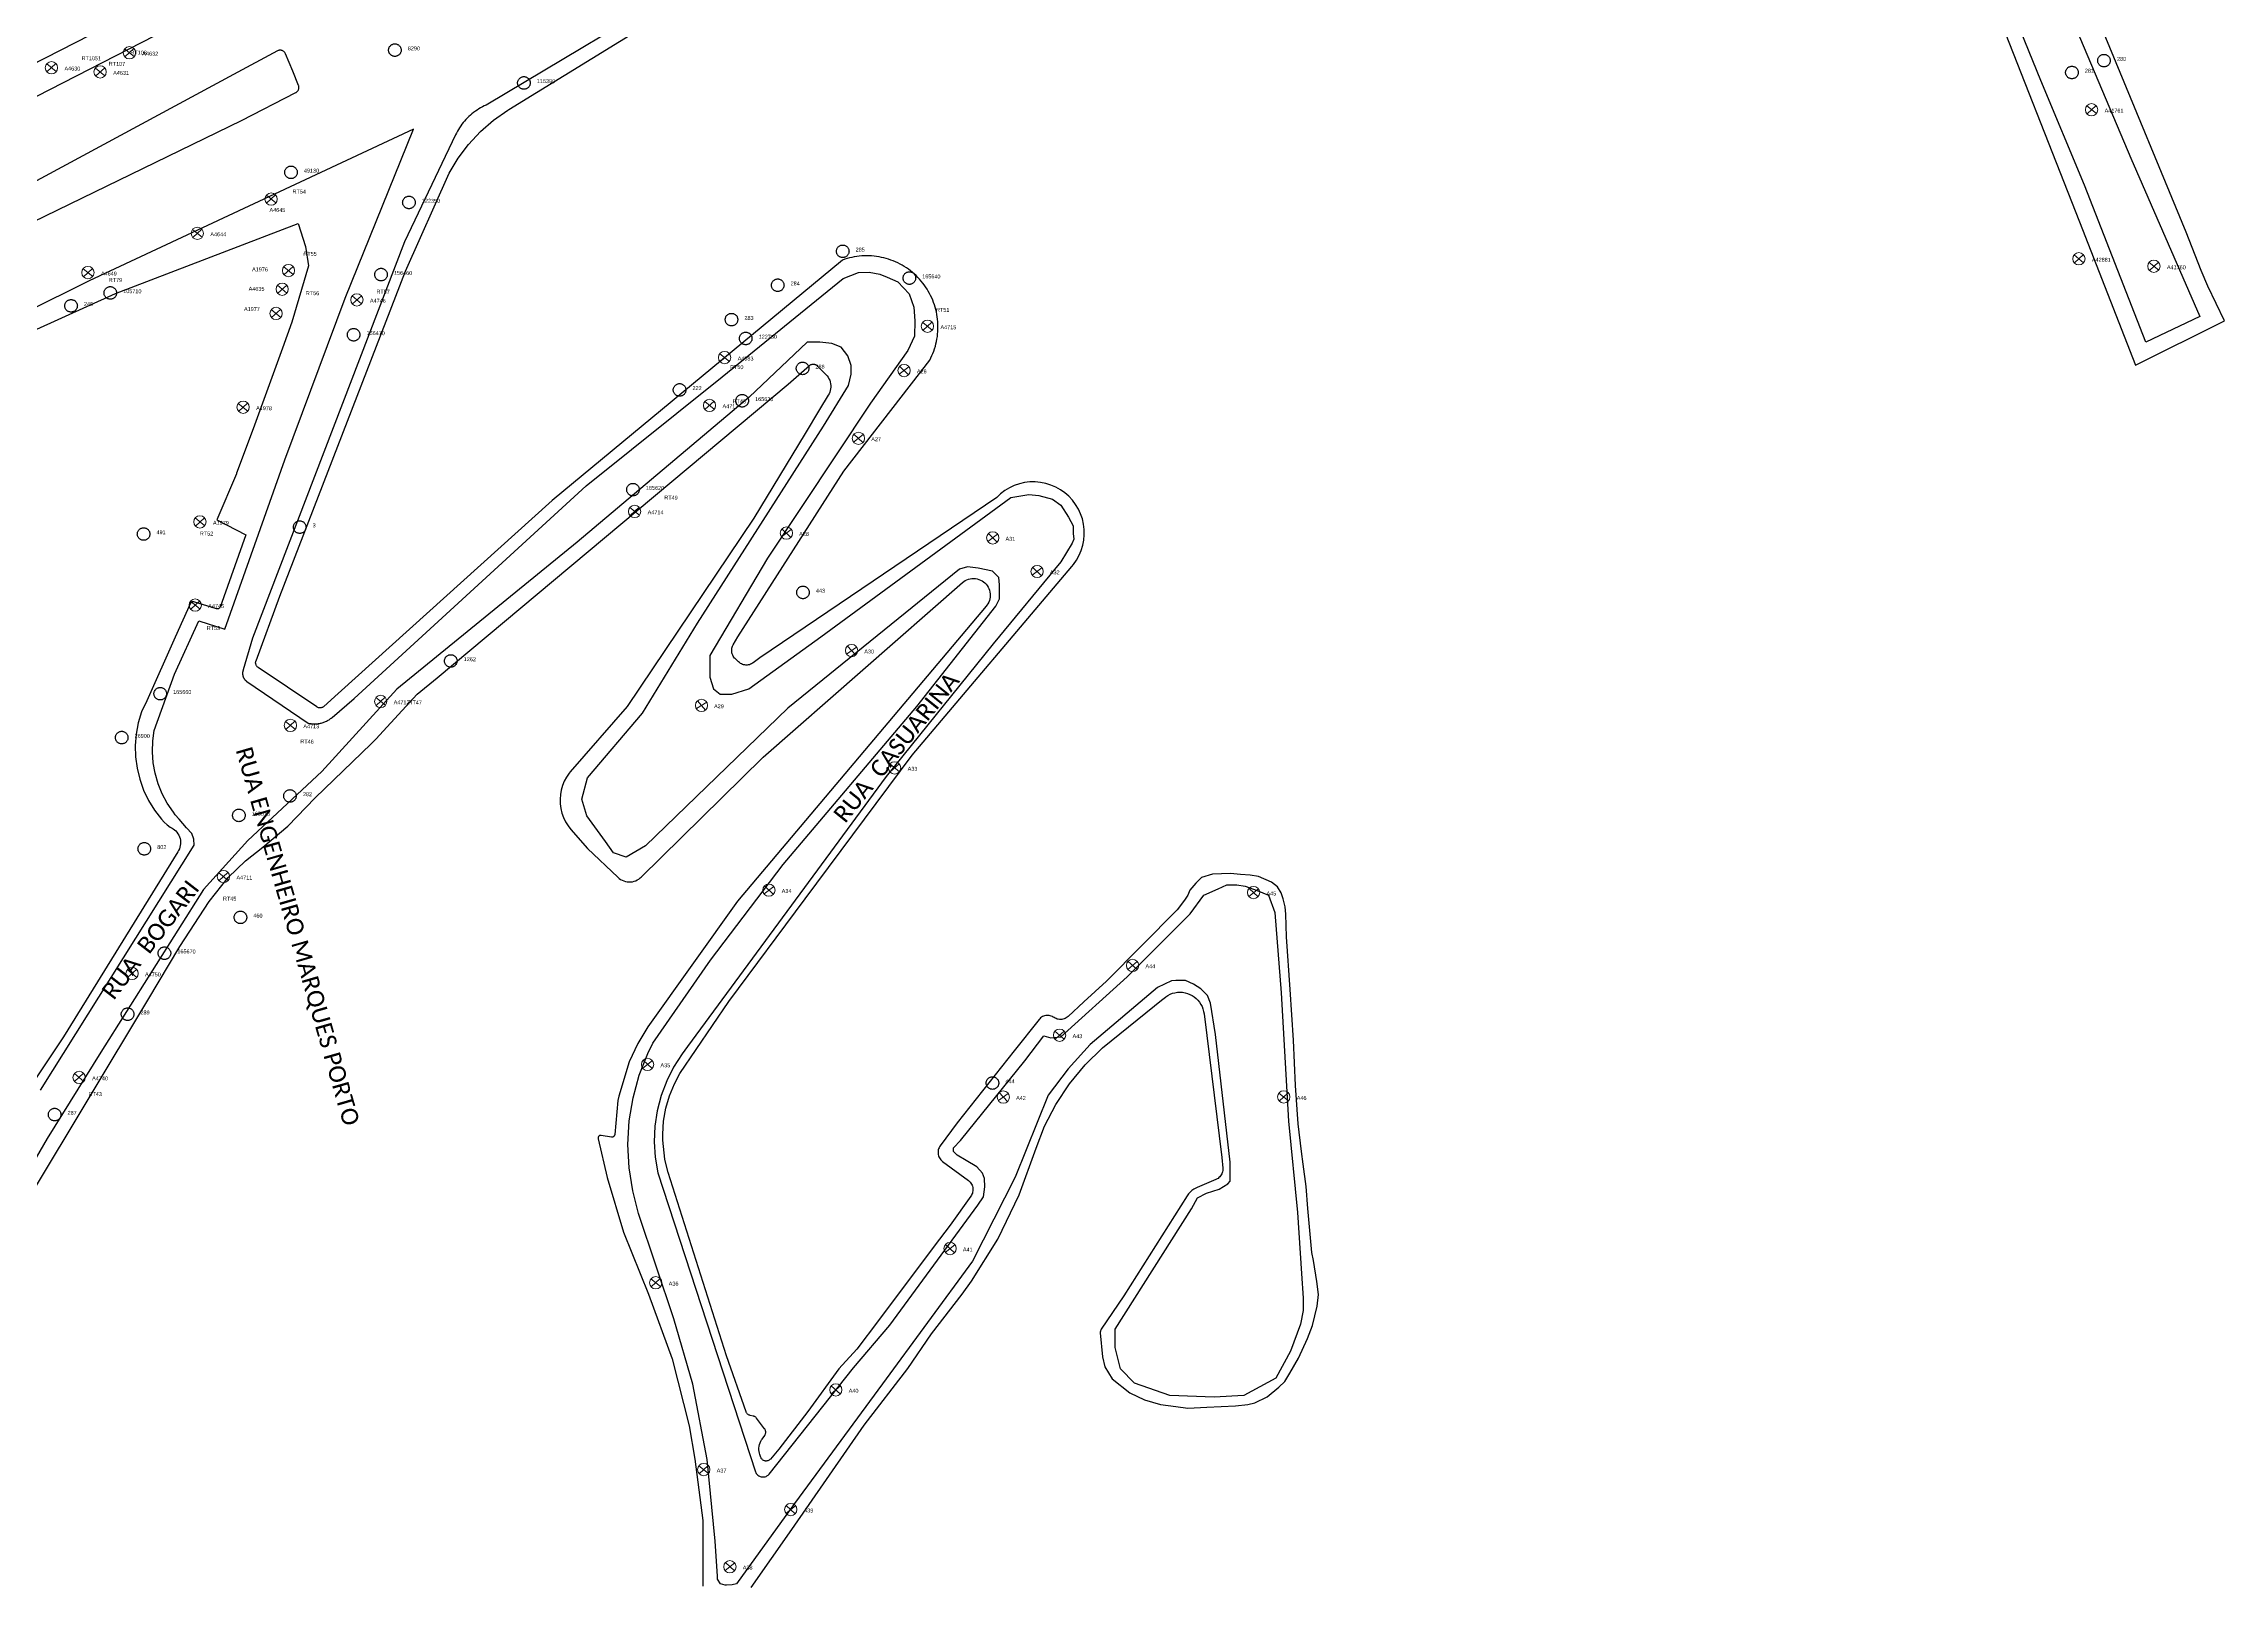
# Model space of a CAD drawing. Header units: millimetres. Extents: x 676447 to 689606, y 7455628 to 7463967.
# Drawn here: x 684409.2 to 684799.4, y 7459610.4 to 7459886.2 of the extents above; entities that cross this region are included whole.
import ezdxf

# ---------------------------------------------------------------- set-up
doc = ezdxf.new("R2010")
doc.units = ezdxf.units.MM
doc.header["$LTSCALE"] = 0.1
doc.header["$MEASUREMENT"] = 0
doc.linetypes.add('PHANTOM2', pattern=[1.25, 0.625, -0.125, 0.125, -0.125, 0.125, -0.125])
doc.layers.add('10.4-Postes', color=1, linetype='Continuous', lineweight=0)
for name, color, linetype in [('Caixas Subterrâneas', 5, 'Continuous'), ('LEGENDAS_INFRAESTRUTURAS', 7, 'Continuous'), ('MUB_MEIOFIO', 7, 'Continuous'), ('MUB_QUADRAS', 7, 'Continuous'), ('MUB_SEGMENTO', 7, 'Continuous'), ('NOS_DE_INFRAESTRUTURA', 7, 'Continuous')]:
    doc.layers.add(name, color=color, linetype=linetype)
doc.styles.add('Legend', font='calibri.ttf')
doc.styles.get("Standard").update_dxf_attribs({"font": 'arial.ttf'})

# ---------------------------------------------------------------- blocks, each defined once
blk = doc.blocks.new('PTPT')
at = {"layer": '10.4-Postes', "color": 1, "linetype": 'PHANTOM2'}
for points in [[(-0.0000079, 0.0000104), (0.0000075, -0.000002)], [(0.000007, 0.0000109), (-0.0000074, -0.0000025)]]:
    blk.add_lwpolyline(points, dxfattribs=at)
at = {"layer": '10.4-Postes', "color": 1}
blk.add_circle((-0.0000002, 0.0000042), 0.00000987, dxfattribs=at)
blk = doc.blocks.new('MHMZ')
at = {"linetype": 'PHANTOM2'}
blk.add_circle((0, 0), 0.0000101, dxfattribs=at)

msp = doc.modelspace()

# ---------------------------------------------------------------- linework, layer by layer
at = {"layer": 'MUB_MEIOFIO', "color": 253, "linetype": 'Continuous'}
for points in [[(684770.32, 7459894.83), (684782.66, 7459865.72), (684795, 7459837.42), (684785.3, 7459832.83), (684774.32, 7459860.87), (684766.53, 7459879.58), (684757.94, 7459900.79)], [(684526.39, 7459897.89), (684488.39, 7459875.21), (684488.05, 7459875.06), (684487.72, 7459874.89), (684487.39, 7459874.71), (684487.07, 7459874.52), (684486.75, 7459874.32), (684486.45, 7459874.11), (684486.15, 7459873.89), (684485.85, 7459873.66), (684485.57, 7459873.42), (684485.29, 7459873.17), (684485.03, 7459872.91), (684484.77, 7459872.64), (684484.52, 7459872.36), (684484.28, 7459872.07), (684484.05, 7459871.78), (684483.84, 7459871.47), (684483.63, 7459871.16), (684483.43, 7459870.85), (684483.25, 7459870.52), (684483.07, 7459870.2), (684482.91, 7459869.86), (684473.76, 7459850.76), (684446.6, 7459779.84), (684444.93, 7459774.16), (684444.91, 7459774.1), (684444.89, 7459774.04), (684444.87, 7459773.99), (684444.86, 7459773.93), (684444.85, 7459773.87), (684444.83, 7459773.81), (684444.82, 7459773.76), (684444.82, 7459773.7), (684444.81, 7459773.64), (684444.81, 7459773.58), (684444.81, 7459773.52), (684444.81, 7459773.46), (684444.81, 7459773.4), (684444.82, 7459773.34), (684444.83, 7459773.28), (684444.83, 7459773.22), (684444.85, 7459773.17), (684444.86, 7459773.11), (684444.87, 7459773.05), (684444.89, 7459772.99), (684444.91, 7459772.94), (684444.93, 7459772.88), (684444.96, 7459772.83), (684444.98, 7459772.77), (684445.01, 7459772.72), (684445.04, 7459772.67), (684445.07, 7459772.62), (684445.1, 7459772.57), (684445.13, 7459772.52), (684445.17, 7459772.47), (684445.21, 7459772.43), (684445.24, 7459772.38), (684445.29, 7459772.34), (684445.33, 7459772.3), (684445.37, 7459772.26), (684445.42, 7459772.22), (684445.46, 7459772.18), (684445.51, 7459772.14), (684445.56, 7459772.11), (684456.55, 7459764.65), (684456.71, 7459764.61), (684456.88, 7459764.58), (684457.04, 7459764.56), (684457.21, 7459764.54), (684457.38, 7459764.52), (684457.55, 7459764.51), (684457.72, 7459764.51), (684457.88, 7459764.52), (684458.05, 7459764.53), (684458.22, 7459764.54), (684458.39, 7459764.57), (684458.55, 7459764.59), (684458.72, 7459764.63), (684458.88, 7459764.67), (684459.04, 7459764.71), (684459.2, 7459764.76), (684459.36, 7459764.82), (684459.52, 7459764.88), (684459.67, 7459764.95), (684459.83, 7459765.02), (684459.98, 7459765.1), (684460.12, 7459765.18), (684460.27, 7459765.27), (684460.41, 7459765.36), (684460.54, 7459765.46), (684460.68, 7459765.56), (684460.81, 7459765.67), (684464.77, 7459769.05), (684506.26, 7459807.08), (684530.61, 7459826.62), (684552.25, 7459844.18), (684555.02, 7459845.25), (684556.91, 7459845.34), (684558.79, 7459844.97), (684560.11, 7459844.4), (684562.06, 7459843.61), (684564.06, 7459841.42), (684564.92, 7459839.04), (684565.1, 7459836.59), (684565.01, 7459833.86), (684563.81, 7459831.32), (684557.13, 7459821.89), (684538.7, 7459794.15), (684528.39, 7459776.74), (684528.39, 7459772.88), (684529.03, 7459770.76), (684530.23, 7459769.84), (684530.5, 7459769.84), (684532.34, 7459769.84), (684535.38, 7459770.76), (684548.29, 7459780.08), (684582.27, 7459805.01), (684585.5, 7459805.57), (684587.25, 7459805.38), (684589.73, 7459804.74), (684591.21, 7459803.64), (684592.59, 7459801.52), (684593.42, 7459799.96), (684593.42, 7459798.58), (684593.51, 7459797.56), (684593.23, 7459796.83), (684591.21, 7459793.51), (684579.12, 7459778.85), (684559.95, 7459755.13), (684524.42, 7459706.78), (684523.43, 7459705.49), (684521.93, 7459703.13), (684520.69, 7459700.64), (684519.71, 7459698.03), (684519, 7459695.32), (684518.59, 7459692.57), (684518.46, 7459689.78), (684518.63, 7459686.99), (684519.09, 7459684.24), (684536.56, 7459630.72), (684536.62, 7459630.58), (684536.7, 7459630.45), (684536.8, 7459630.33), (684536.9, 7459630.22), (684537.02, 7459630.12), (684537.14, 7459630.03), (684537.27, 7459629.95), (684537.42, 7459629.89), (684537.56, 7459629.85), (684537.71, 7459629.82), (684537.86, 7459629.81), (684538.02, 7459629.81), (684538.17, 7459629.83), (684538.32, 7459629.86), (684538.46, 7459629.91), (684538.6, 7459629.98), (684538.73, 7459630.06), (684538.85, 7459630.15), (684538.97, 7459630.25), (684539, 7459630.29), (684554.13, 7459649.33), (684560.6, 7459656.97), (684576.33, 7459678.41), (684577.38, 7459679.93), (684577.59, 7459681.71), (684577.53, 7459683.18), (684577.17, 7459684.17), (684576.17, 7459685.27), (684574.28, 7459686.42), (684572.66, 7459687.37), (684571.98, 7459688.05), (684571.98, 7459688.68), (684573.24, 7459690), (684584.73, 7459704.27), (684588.14, 7459708.72), (684589.39, 7459708.35), (684591.18, 7459708.51), (684603.08, 7459719.26), (684614.34, 7459730.57), (684616.81, 7459733.87), (684619.32, 7459735.02), (684620.9, 7459735.75), (684622.68, 7459735.75), (684624.19, 7459735.49), (684626.34, 7459734.71), (684628.33, 7459733.87), (684629.49, 7459730.78), (684630.64, 7459716.4), (684631.95, 7459693.44), (684633.52, 7459677.14), (684634.26, 7459666.22), (684634.57, 7459661.82), (684634.57, 7459659.57), (684634.1, 7459657.16), (684632.27, 7459652.3), (684629.65, 7459647.48), (684623.92, 7459644.39), (684618.63, 7459644.07), (684610.72, 7459644.39), (684604.38, 7459646.59), (684601.86, 7459649.15), (684600.92, 7459652.97), (684600.92, 7459656.22), (684614.6, 7459677.77), (684615.65, 7459679.76), (684617.27, 7459680.6), (684619.53, 7459681.28), (684621.05, 7459682.23), (684621.51, 7459682.7), (684621.51, 7459686.09), (684618.89, 7459708.93), (684618, 7459714.59), (684617.43, 7459715.95), (684616.22, 7459717.15), (684614.91, 7459717.94), (684613.5, 7459718.62), (684612.55, 7459718.62), (684611.77, 7459718.62), (684610.98, 7459718.57), (684608.47, 7459717.36), (684596.46, 7459707.18), (684592.53, 7459702.79), (684588.92, 7459698.12), (684583.04, 7459683.44), (684575.38, 7459668.38), (684559.28, 7459646.46), (684543.55, 7459625.07), (684533.18, 7459610.72), (684532.39, 7459610.51), (684531.39, 7459610.46), (684531.13, 7459610.46), (684530.34, 7459610.72), (684529.77, 7459611.51), (684529.77, 7459612.08), (684529.37, 7459618.33), (684527.93, 7459632.93), (684525.38, 7459646.41), (684521.95, 7459658.08), (684515.67, 7459676.92), (684514.6, 7459680.97), (684513.96, 7459685.12), (684513.76, 7459689.3), (684514, 7459693.49), (684514.67, 7459697.63), (684515.77, 7459701.67), (684517.29, 7459705.58), (684518.18, 7459707.42), (684528.53, 7459722.23), (684541.53, 7459739.36), (684565.41, 7459767.62), (684579.55, 7459785.57), (684580.22, 7459786.91), (684580.22, 7459789.38), (684580.11, 7459790.72), (684578.98, 7459791.84), (684576.41, 7459792.4), (684574.5, 7459792.62), (684573.05, 7459792.17), (684542.34, 7459767.32), (684516.91, 7459742.69), (684513.43, 7459740.67), (684511.19, 7459741.46), (684509.74, 7459743.47), (684506.37, 7459748.06), (684505.48, 7459751.08), (684506.49, 7459754.89), (684516.35, 7459766.42), (684526.21, 7459782.55), (684548.74, 7459817.75), (684553.24, 7459825.07), (684553.68, 7459827.08), (684553.68, 7459828.65), (684553.12, 7459830.33), (684551.89, 7459831.9), (684550.21, 7459832.57), (684548.08, 7459832.79), (684545.84, 7459832.79), (684535.42, 7459822.94), (684504.69, 7459797.05), (684472.38, 7459770.7), (684459.01, 7459756), (684445.77, 7459743.65), (684437.82, 7459734.92), (684419.42, 7459705.77), (684409.87, 7459690.37), (684405.28, 7459682.42)], [(684429.12, 7459887.59), (684372.77, 7459858.74)], [(684330.4, 7459816.96), (684444.63, 7459872.45), (684454.35, 7459877.47), (684454.37, 7459877.48), (684454.46, 7459877.53), (684454.54, 7459877.6), (684454.62, 7459877.67), (684454.69, 7459877.75), (684454.75, 7459877.83), (684454.8, 7459877.93), (684454.84, 7459878.02), (684454.87, 7459878.12), (684454.89, 7459878.23), (684454.9, 7459878.33), (684454.89, 7459878.43), (684454.88, 7459878.54), (684454.85, 7459878.64), (684454.82, 7459878.74), (684453.78, 7459881.26), (684452.48, 7459884.4), (684452.44, 7459884.5), (684452.38, 7459884.59), (684452.32, 7459884.67), (684452.25, 7459884.75), (684452.17, 7459884.82), (684452.08, 7459884.87), (684451.99, 7459884.92), (684451.9, 7459884.97), (684451.79, 7459885), (684451.69, 7459885.01), (684451.59, 7459885.02), (684451.48, 7459885.02), (684451.38, 7459885.01), (684451.28, 7459884.98), (684451.18, 7459884.95), (684451.08, 7459884.9), (684443.21, 7459880.66), (684395.97, 7459855.25)], [(684408.66, 7459699.02), (684436.17, 7459742.85), (684436.1, 7459743.89), (684435.74, 7459744.92), (684434.78, 7459745.92), (684433.45, 7459747.45), (684432.72, 7459748.27), (684432.43, 7459748.7), (684431.34, 7459750.31), (684430.42, 7459752.02), (684429.69, 7459753.81), (684429.15, 7459755.68), (684428.81, 7459757.58), (684428.67, 7459759.52), (684428.73, 7459761.46), (684428.98, 7459763.32), (684432.65, 7459773.4), (684437.01, 7459782.96), (684441.65, 7459781.45), (684452.35, 7459811.77), (684463.16, 7459840.67), (684475.36, 7459870.9), (684417.38, 7459843.79), (684382.88, 7459826.65)]]:
    msp.add_lwpolyline(points, dxfattribs=at)
at = {"layer": 'MUB_MEIOFIO', "linetype": 'Continuous'}
for points in [[(684770.32, 7459894.83), (684782.66, 7459865.72), (684795, 7459837.42), (684785.3, 7459832.83), (684774.32, 7459860.87), (684766.53, 7459879.58), (684757.94, 7459900.79)], [(684526.39, 7459897.89), (684488.39, 7459875.21), (684488.05, 7459875.06), (684487.72, 7459874.89), (684487.39, 7459874.71), (684487.07, 7459874.52), (684486.75, 7459874.32), (684486.45, 7459874.11), (684486.15, 7459873.89), (684485.85, 7459873.66), (684485.57, 7459873.42), (684485.29, 7459873.17), (684485.03, 7459872.91), (684484.77, 7459872.64), (684484.52, 7459872.36), (684484.28, 7459872.07), (684484.05, 7459871.78), (684483.84, 7459871.47), (684483.63, 7459871.16), (684483.43, 7459870.85), (684483.25, 7459870.52), (684483.07, 7459870.2), (684482.91, 7459869.86), (684473.76, 7459850.76), (684446.6, 7459779.84), (684444.93, 7459774.16), (684444.91, 7459774.1), (684444.89, 7459774.04), (684444.87, 7459773.99), (684444.86, 7459773.93), (684444.85, 7459773.87), (684444.83, 7459773.81), (684444.82, 7459773.76), (684444.82, 7459773.7), (684444.81, 7459773.64), (684444.81, 7459773.58), (684444.81, 7459773.52), (684444.81, 7459773.46), (684444.81, 7459773.4), (684444.82, 7459773.34), (684444.83, 7459773.28), (684444.83, 7459773.22), (684444.85, 7459773.17), (684444.86, 7459773.11), (684444.87, 7459773.05), (684444.89, 7459772.99), (684444.91, 7459772.94), (684444.93, 7459772.88), (684444.96, 7459772.83), (684444.98, 7459772.77), (684445.01, 7459772.72), (684445.04, 7459772.67), (684445.07, 7459772.62), (684445.1, 7459772.57), (684445.13, 7459772.52), (684445.17, 7459772.47), (684445.21, 7459772.43), (684445.24, 7459772.38), (684445.29, 7459772.34), (684445.33, 7459772.3), (684445.37, 7459772.26), (684445.42, 7459772.22), (684445.46, 7459772.18), (684445.51, 7459772.14), (684445.56, 7459772.11), (684456.55, 7459764.65), (684456.71, 7459764.61), (684456.88, 7459764.58), (684457.04, 7459764.56), (684457.21, 7459764.54), (684457.38, 7459764.52), (684457.55, 7459764.51), (684457.72, 7459764.51), (684457.88, 7459764.52), (684458.05, 7459764.53), (684458.22, 7459764.54), (684458.39, 7459764.57), (684458.55, 7459764.59), (684458.72, 7459764.63), (684458.88, 7459764.67), (684459.04, 7459764.71), (684459.2, 7459764.76), (684459.36, 7459764.82), (684459.52, 7459764.88), (684459.67, 7459764.95), (684459.83, 7459765.02), (684459.98, 7459765.1), (684460.12, 7459765.18), (684460.27, 7459765.27), (684460.41, 7459765.36), (684460.54, 7459765.46), (684460.68, 7459765.56), (684460.81, 7459765.67), (684464.77, 7459769.05), (684506.26, 7459807.08), (684530.61, 7459826.62), (684552.25, 7459844.18), (684555.02, 7459845.25), (684556.91, 7459845.34), (684558.79, 7459844.97), (684560.11, 7459844.4), (684562.06, 7459843.61), (684564.06, 7459841.42), (684564.92, 7459839.04), (684565.1, 7459836.59), (684565.01, 7459833.86), (684563.81, 7459831.32), (684557.13, 7459821.89), (684538.7, 7459794.15), (684528.39, 7459776.74), (684528.39, 7459772.88), (684529.03, 7459770.76), (684530.23, 7459769.84), (684530.5, 7459769.84), (684532.34, 7459769.84), (684535.38, 7459770.76), (684548.29, 7459780.08), (684582.27, 7459805.01), (684585.5, 7459805.57), (684587.25, 7459805.38), (684589.73, 7459804.74), (684591.21, 7459803.64), (684592.59, 7459801.52), (684593.42, 7459799.96), (684593.42, 7459798.58), (684593.51, 7459797.56), (684593.23, 7459796.83), (684591.21, 7459793.51), (684579.12, 7459778.85), (684559.95, 7459755.13), (684524.42, 7459706.78), (684523.43, 7459705.49), (684521.93, 7459703.13), (684520.69, 7459700.64), (684519.71, 7459698.03), (684519, 7459695.32), (684518.59, 7459692.57), (684518.46, 7459689.78), (684518.63, 7459686.99), (684519.09, 7459684.24), (684536.56, 7459630.72), (684536.62, 7459630.58), (684536.7, 7459630.45), (684536.8, 7459630.33), (684536.9, 7459630.22), (684537.02, 7459630.12), (684537.14, 7459630.03), (684537.27, 7459629.95), (684537.42, 7459629.89), (684537.56, 7459629.85), (684537.71, 7459629.82), (684537.86, 7459629.81), (684538.02, 7459629.81), (684538.17, 7459629.83), (684538.32, 7459629.86), (684538.46, 7459629.91), (684538.6, 7459629.98), (684538.73, 7459630.06), (684538.85, 7459630.15), (684538.97, 7459630.25), (684539, 7459630.29), (684554.13, 7459649.33), (684560.6, 7459656.97), (684576.33, 7459678.41), (684577.38, 7459679.93), (684577.59, 7459681.71), (684577.53, 7459683.18), (684577.17, 7459684.17), (684576.17, 7459685.27), (684574.28, 7459686.42), (684572.66, 7459687.37), (684571.98, 7459688.05), (684571.98, 7459688.68), (684573.24, 7459690), (684584.73, 7459704.27), (684588.14, 7459708.72), (684589.39, 7459708.35), (684591.18, 7459708.51), (684603.08, 7459719.26), (684614.34, 7459730.57), (684616.81, 7459733.87), (684619.32, 7459735.02), (684620.9, 7459735.75), (684622.68, 7459735.75), (684624.19, 7459735.49), (684626.34, 7459734.71), (684628.33, 7459733.87), (684629.49, 7459730.78), (684630.64, 7459716.4), (684631.95, 7459693.44), (684633.52, 7459677.14), (684634.26, 7459666.22), (684634.57, 7459661.82), (684634.57, 7459659.57), (684634.1, 7459657.16), (684632.27, 7459652.3), (684629.65, 7459647.48), (684623.92, 7459644.39), (684618.63, 7459644.07), (684610.72, 7459644.39), (684604.38, 7459646.59), (684601.86, 7459649.15), (684600.92, 7459652.97), (684600.92, 7459656.22), (684614.6, 7459677.77), (684615.65, 7459679.76), (684617.27, 7459680.6), (684619.53, 7459681.28), (684621.05, 7459682.23), (684621.51, 7459682.7), (684621.51, 7459686.09), (684618.89, 7459708.93), (684618, 7459714.59), (684617.43, 7459715.95), (684616.22, 7459717.15), (684614.91, 7459717.94), (684613.5, 7459718.62), (684612.55, 7459718.62), (684611.77, 7459718.62), (684610.98, 7459718.57), (684608.47, 7459717.36), (684596.46, 7459707.18), (684592.53, 7459702.79), (684588.92, 7459698.12), (684583.04, 7459683.44), (684575.38, 7459668.38), (684559.28, 7459646.46), (684543.55, 7459625.07), (684533.18, 7459610.72), (684532.39, 7459610.51), (684531.39, 7459610.46), (684531.13, 7459610.46), (684530.34, 7459610.72), (684529.77, 7459611.51), (684529.77, 7459612.08), (684529.37, 7459618.33), (684527.93, 7459632.93), (684525.38, 7459646.41), (684521.95, 7459658.08), (684515.67, 7459676.92), (684514.6, 7459680.97), (684513.96, 7459685.12), (684513.76, 7459689.3), (684514, 7459693.49), (684514.67, 7459697.63), (684515.77, 7459701.67), (684517.29, 7459705.58), (684518.18, 7459707.42), (684528.53, 7459722.23), (684541.53, 7459739.36), (684565.41, 7459767.62), (684579.55, 7459785.57), (684580.22, 7459786.91), (684580.22, 7459789.38), (684580.11, 7459790.72), (684578.98, 7459791.84), (684576.41, 7459792.4), (684574.5, 7459792.62), (684573.05, 7459792.17), (684542.34, 7459767.32), (684516.91, 7459742.69), (684513.43, 7459740.67), (684511.19, 7459741.46), (684509.74, 7459743.47), (684506.37, 7459748.06), (684505.48, 7459751.08), (684506.49, 7459754.89), (684516.35, 7459766.42), (684526.21, 7459782.55), (684548.74, 7459817.75), (684553.24, 7459825.07), (684553.68, 7459827.08), (684553.68, 7459828.65), (684553.12, 7459830.33), (684551.89, 7459831.9), (684550.21, 7459832.57), (684548.08, 7459832.79), (684545.84, 7459832.79), (684535.42, 7459822.94), (684504.69, 7459797.05), (684472.38, 7459770.7), (684459.01, 7459756), (684445.77, 7459743.65), (684437.82, 7459734.92), (684419.42, 7459705.77), (684409.87, 7459690.37), (684405.28, 7459682.42)], [(684429.12, 7459887.59), (684372.77, 7459858.74)], [(684330.4, 7459816.96), (684444.63, 7459872.45), (684454.35, 7459877.47), (684454.37, 7459877.48), (684454.46, 7459877.53), (684454.54, 7459877.6), (684454.62, 7459877.67), (684454.69, 7459877.75), (684454.75, 7459877.83), (684454.8, 7459877.93), (684454.84, 7459878.02), (684454.87, 7459878.12), (684454.89, 7459878.23), (684454.9, 7459878.33), (684454.89, 7459878.43), (684454.88, 7459878.54), (684454.85, 7459878.64), (684454.82, 7459878.74), (684453.78, 7459881.26), (684452.48, 7459884.4), (684452.44, 7459884.5), (684452.38, 7459884.59), (684452.32, 7459884.67), (684452.25, 7459884.75), (684452.17, 7459884.82), (684452.08, 7459884.87), (684451.99, 7459884.92), (684451.9, 7459884.97), (684451.79, 7459885), (684451.69, 7459885.01), (684451.59, 7459885.02), (684451.48, 7459885.02), (684451.38, 7459885.01), (684451.28, 7459884.98), (684451.18, 7459884.95), (684451.08, 7459884.9), (684443.21, 7459880.66), (684395.97, 7459855.25)], [(684408.66, 7459699.02), (684436.17, 7459742.85), (684436.1, 7459743.89), (684435.74, 7459744.92), (684434.78, 7459745.92), (684433.45, 7459747.45), (684432.72, 7459748.27), (684432.43, 7459748.7), (684431.34, 7459750.31), (684430.42, 7459752.02), (684429.69, 7459753.81), (684429.15, 7459755.68), (684428.81, 7459757.58), (684428.67, 7459759.52), (684428.73, 7459761.46), (684428.98, 7459763.32), (684432.65, 7459773.4), (684437.01, 7459782.96), (684441.65, 7459781.45), (684452.35, 7459811.77), (684463.16, 7459840.67), (684475.36, 7459870.9), (684417.38, 7459843.79), (684382.88, 7459826.65)]]:
    msp.add_lwpolyline(points, dxfattribs=at)
at = {"layer": 'MUB_QUADRAS', "linetype": 'Continuous'}
for points in [[(684757.43, 7459895.15), (684773.42, 7459854.3), (684783.47, 7459828.66), (684799.37, 7459836.59), (684796.39, 7459842.83), (684795.22, 7459845.63), (684792.55, 7459852.48), (684751.55, 7459951.64)], [(684449.98, 7459904.38), (684401.23, 7459879.43)], [(684535.77, 7459610.01), (684543.1, 7459620.39), (684556.01, 7459639.08), (684563.81, 7459649.23), (684568.06, 7459655.44), (684573.57, 7459662.53), (684575.22, 7459664.82), (684579.9, 7459672.33), (684583.76, 7459680.29), (684586.77, 7459688.61), (684588.26, 7459692.55), (684590.3, 7459696.45), (684592.73, 7459700.11), (684595.54, 7459703.51), (684598.68, 7459706.59), (684609.53, 7459715.34), (684609.62, 7459715.42), (684609.97, 7459715.71), (684610.35, 7459715.95), (684610.76, 7459716.16), (684611.18, 7459716.32), (684611.62, 7459716.43), (684612.07, 7459716.5), (684612.52, 7459716.53), (684612.98, 7459716.5), (684613.42, 7459716.43), (684613.86, 7459716.31), (684614.28, 7459716.14), (684614.69, 7459715.94), (684615.07, 7459715.69), (684615.42, 7459715.4), (684615.74, 7459715.08), (684616.02, 7459714.73), (684616.27, 7459714.35), (684616.47, 7459713.94), (684616.63, 7459713.52), (684616.75, 7459713.08), (684616.82, 7459712.63), (684619.98, 7459686.97), (684620.17, 7459685.05), (684620.17, 7459685.03), (684620.18, 7459684.82), (684620.16, 7459684.61), (684620.13, 7459684.41), (684620.07, 7459684.21), (684619.99, 7459684.01), (684619.89, 7459683.83), (684619.77, 7459683.65), (684619.64, 7459683.49), (684619.49, 7459683.35), (684619.32, 7459683.22), (684619.15, 7459683.11), (684618.96, 7459683.02), (684615.6, 7459681.6), (684615.36, 7459681.48), (684614.99, 7459681.27), (684614.65, 7459681.03), (684614.34, 7459680.75), (684614.06, 7459680.44), (684613.81, 7459680.1), (684602.49, 7459662.2), (684598.42, 7459656.23), (684598.37, 7459656.14), (684598.33, 7459656.05), (684598.29, 7459655.95), (684598.27, 7459655.85), (684598.25, 7459655.74), (684598.25, 7459655.64), (684598.26, 7459655.57), (684598.68, 7459651.29), (684599.08, 7459649.48), (684600.38, 7459647.34), (684603.55, 7459644.83), (684606.15, 7459643.62), (684609.04, 7459642.78), (684611.78, 7459642.41), (684613.92, 7459642.12), (684617.32, 7459642.32), (684622.43, 7459642.55), (684624.67, 7459642.78), (684625.88, 7459643.06), (684628.11, 7459644.13), (684630.2, 7459645.9), (684631.27, 7459646.88), (684632.16, 7459648.37), (684633.74, 7459651.06), (684635.32, 7459654.6), (684636.21, 7459656.92), (684637.07, 7459660.37), (684637.28, 7459662.46), (684637, 7459664.78), (684636.39, 7459668.55), (684636.11, 7459669.95), (684635.42, 7459677.82), (684635.07, 7459681.75), (684634.54, 7459685.75), (684634.25, 7459688.02), (684633.65, 7459692.95), (684633.18, 7459699.85), (684632.81, 7459707.92), (684632.21, 7459717.03), (684631.56, 7459726.43), (684631.46, 7459730.47), (684631.31, 7459731.8), (684631, 7459733.25), (684630.63, 7459734.27), (684629.95, 7459735.38), (684629.41, 7459735.79), (684628.87, 7459736.2), (684626.58, 7459737.24), (684625.1, 7459737.44), (684623.34, 7459737.6), (684621.57, 7459737.76), (684618.33, 7459737.64), (684616.36, 7459737.06), (684615.33, 7459736), (684614.28, 7459734.76), (684613.9, 7459733.89), (684613.32, 7459732.97), (684612.03, 7459731.27), (684599.39, 7459718.5), (684595.3, 7459714.77), (684592.49, 7459712.16), (684592.33, 7459712.03), (684592.16, 7459711.91), (684591.97, 7459711.81), (684591.78, 7459711.74), (684591.58, 7459711.68), (684591.37, 7459711.64), (684591.16, 7459711.63), (684590.95, 7459711.64), (684590.75, 7459711.67), (684590.54, 7459711.72), (684590.35, 7459711.79), (684590.16, 7459711.88), (684589.98, 7459711.99), (684589.91, 7459712.04), (684589.85, 7459712.08), (684589.68, 7459712.18), (684589.49, 7459712.25), (684589.3, 7459712.31), (684589.1, 7459712.35), (684588.9, 7459712.37), (684588.69, 7459712.37), (684588.49, 7459712.34), (684588.3, 7459712.3), (684588.11, 7459712.23), (684587.92, 7459712.15), (684587.75, 7459712.04), (684587.59, 7459711.92), (684587.44, 7459711.78), (684587.31, 7459711.63), (684582.85, 7459706.06), (684572.67, 7459693.16), (684569.62, 7459689.05), (684569.51, 7459688.88), (684569.41, 7459688.69), (684569.33, 7459688.5), (684569.28, 7459688.3), (684569.24, 7459688.09), (684569.23, 7459687.88), (684569.24, 7459687.67), (684569.27, 7459687.47), (684569.32, 7459687.26), (684569.39, 7459687.07), (684569.48, 7459686.88), (684569.6, 7459686.7), (684569.73, 7459686.54), (684569.87, 7459686.39), (684570.03, 7459686.26), (684574.67, 7459682.81), (684574.83, 7459682.68), (684574.97, 7459682.53), (684575.1, 7459682.36), (684575.22, 7459682.19), (684575.31, 7459682), (684575.38, 7459681.8), (684575.43, 7459681.6), (684575.46, 7459681.39), (684575.47, 7459681.18), (684575.46, 7459680.97), (684575.42, 7459680.77), (684575.37, 7459680.57), (684575.29, 7459680.37), (684575.19, 7459680.19), (684575.1, 7459680.04), (684571.39, 7459674.85), (684568.53, 7459671.11), (684558.6, 7459657.82), (684554.72, 7459652.64), (684551.5, 7459649.17), (684545.95, 7459641.52), (684540.74, 7459634.79), (684539.23, 7459633.01), (684539.16, 7459632.94), (684539.08, 7459632.87), (684538.99, 7459632.81), (684538.9, 7459632.76), (684538.8, 7459632.72), (684538.7, 7459632.69), (684538.6, 7459632.67), (684538.5, 7459632.66), (684538.39, 7459632.66), (684538.29, 7459632.67), (684538.19, 7459632.7), (684538.09, 7459632.73), (684537.99, 7459632.78), (684537.9, 7459632.83), (684537.82, 7459632.9), (684537.74, 7459632.97), (684537.67, 7459633.05), (684537.61, 7459633.13), (684537.56, 7459633.23), (684537.54, 7459633.28), (684537.34, 7459633.84), (684537.28, 7459634.05), (684537.22, 7459634.36), (684537.18, 7459634.67), (684537.18, 7459634.98), (684537.22, 7459635.3), (684537.28, 7459635.6), (684537.38, 7459635.9), (684537.51, 7459636.19), (684537.67, 7459636.46), (684537.76, 7459636.59), (684538.22, 7459637.23), (684538.28, 7459637.32), (684538.33, 7459637.41), (684538.36, 7459637.51), (684538.39, 7459637.61), (684538.41, 7459637.71), (684538.41, 7459637.82), (684538.41, 7459637.92), (684538.39, 7459638.02), (684538.36, 7459638.13), (684538.33, 7459638.22), (684538.28, 7459638.32), (684538.22, 7459638.4), (684538.21, 7459638.42), (684536.75, 7459640.34), (684536.69, 7459640.41), (684536.61, 7459640.49), (684536.53, 7459640.55), (684536.44, 7459640.61), (684536.35, 7459640.65), (684536.25, 7459640.69), (684536.17, 7459640.71), (684535.63, 7459640.82), (684535.53, 7459640.85), (684535.43, 7459640.89), (684535.34, 7459640.93), (684535.25, 7459640.99), (684535.17, 7459641.06), (684535.1, 7459641.13), (684535.03, 7459641.21), (684534.97, 7459641.3), (684534.93, 7459641.39), (684534.89, 7459641.47), (684531.41, 7459651.47), (684520.93, 7459684.25), (684520.42, 7459686.38), (684520.35, 7459686.64), (684520.01, 7459690.05), (684519.98, 7459691.14), (684520.14, 7459693.46), (684520.55, 7459695.75), (684521.2, 7459697.99), (684522.08, 7459700.14), (684523.03, 7459701.95), (684531.8, 7459714.88), (684545.47, 7459733.2), (684564.6, 7459758.92), (684593.16, 7459792.7), (684593.45, 7459793.05), (684594, 7459793.83), (684594.47, 7459794.67), (684594.84, 7459795.55), (684595.12, 7459796.46), (684595.31, 7459797.4), (684595.39, 7459798.35), (684595.38, 7459799.3), (684595.26, 7459800.25), (684595.05, 7459801.18), (684594.74, 7459802.08), (684594.34, 7459802.95), (684593.85, 7459803.77), (684593.28, 7459804.53), (684592.63, 7459805.23), (684591.91, 7459805.86), (684591.13, 7459806.41), (684590.3, 7459806.88), (684589.42, 7459807.25), (684588.5, 7459807.53), (684587.57, 7459807.72), (684586.62, 7459807.8), (684585.66, 7459807.79), (684584.71, 7459807.67), (684583.78, 7459807.46), (684582.88, 7459807.15), (684582.01, 7459806.75), (684581.19, 7459806.26), (684580.43, 7459805.69), (684579.73, 7459805.04), (684537.33, 7459776.33), (684536.13, 7459775.44), (684536.04, 7459775.37), (684535.86, 7459775.27), (684535.67, 7459775.18), (684535.47, 7459775.11), (684535.27, 7459775.07), (684535.06, 7459775.04), (684534.85, 7459775.04), (684534.64, 7459775.06), (684534.44, 7459775.1), (684534.24, 7459775.16), (684534.05, 7459775.25), (684533.86, 7459775.35), (684533.69, 7459775.47), (684533.54, 7459775.61), (684532.91, 7459776.22), (684532.83, 7459776.3), (684532.7, 7459776.47), (684532.58, 7459776.64), (684532.49, 7459776.83), (684532.41, 7459777.02), (684532.36, 7459777.22), (684532.32, 7459777.43), (684532.31, 7459777.64), (684532.32, 7459777.85), (684532.35, 7459778.06), (684532.41, 7459778.26), (684532.48, 7459778.45), (684532.58, 7459778.64), (684533.42, 7459780.12), (684552.38, 7459809.73), (684567.77, 7459829.59), (684567.97, 7459829.99), (684568.15, 7459830.39), (684568.32, 7459830.8), (684568.48, 7459831.21), (684568.62, 7459831.63), (684568.75, 7459832.06), (684568.86, 7459832.49), (684568.96, 7459832.92), (684569.04, 7459833.36), (684569.11, 7459833.8), (684569.16, 7459834.24), (684569.19, 7459834.68), (684569.22, 7459835.12), (684569.22, 7459835.57), (684569.21, 7459836.01), (684569.18, 7459836.45), (684569.14, 7459836.9), (684569.09, 7459837.34), (684569.02, 7459837.77), (684568.93, 7459838.21), (684568.83, 7459838.64), (684568.71, 7459839.07), (684568.58, 7459839.49), (684568.43, 7459839.91), (684568.27, 7459840.32), (684568.1, 7459840.73), (684567.91, 7459841.13), (684567.7, 7459841.53), (684567.49, 7459841.92), (684567.26, 7459842.29), (684567.01, 7459842.67), (684566.76, 7459843.03), (684566.49, 7459843.38), (684566.21, 7459843.73), (684565.92, 7459844.06), (684565.61, 7459844.38), (684565.3, 7459844.7), (684564.97, 7459845), (684564.64, 7459845.29), (684564.29, 7459845.57), (684563.94, 7459845.83), (684563.57, 7459846.09), (684563.2, 7459846.33), (684562.82, 7459846.55), (684562.43, 7459846.77), (684562.04, 7459846.97), (684561.63, 7459847.16), (684561.22, 7459847.33), (684560.81, 7459847.49), (684560.39, 7459847.63), (684559.96, 7459847.76), (684559.54, 7459847.87), (684559.1, 7459847.97), (684558.67, 7459848.06), (684558.23, 7459848.13), (684557.79, 7459848.18), (684557.35, 7459848.22), (684556.9, 7459848.24), (684556.46, 7459848.25), (684556.02, 7459848.24), (684555.57, 7459848.22), (684555.13, 7459848.18), (684554.69, 7459848.13), (684554.25, 7459848.06), (684553.82, 7459847.97), (684553.38, 7459847.87), (684552.96, 7459847.76), (684552.53, 7459847.63), (684552.11, 7459847.48), (684500.22, 7459804.47), (684461.91, 7459769.96), (684459.32, 7459767.62), (684459.27, 7459767.58), (684459.18, 7459767.52), (684459.09, 7459767.47), (684458.99, 7459767.43), (684458.89, 7459767.4), (684458.79, 7459767.38), (684458.69, 7459767.37), (684458.58, 7459767.37), (684458.48, 7459767.38), (684458.38, 7459767.4), (684458.28, 7459767.44), (684458.18, 7459767.48), (684458.09, 7459767.54), (684447.58, 7459774.63), (684447.51, 7459774.68), (684447.43, 7459774.75), (684447.36, 7459774.83), (684447.3, 7459774.91), (684447.25, 7459775), (684447.21, 7459775.1), (684447.17, 7459775.2), (684447.15, 7459775.3), (684447.14, 7459775.4), (684447.14, 7459775.51), (684447.15, 7459775.61), (684447.17, 7459775.71), (684447.21, 7459775.82), (684451.48, 7459787.38), (684473.96, 7459845.49), (684481.79, 7459863.02), (684483.38, 7459865.69), (684485.25, 7459868.18), (684487.36, 7459870.46), (684489.7, 7459872.5), (684492.24, 7459874.29), (684492.43, 7459874.41), (684522.16, 7459892.68)], [(684407.33, 7459834.85), (684422.1, 7459841.53), (684454.75, 7459854.02), (684456.05, 7459849.89), (684456.63, 7459846.45), (684453.64, 7459836.39), (684451.97, 7459831.74), (684446.69, 7459817.3), (684443.7, 7459809.35), (684443.71, 7459809.27), (684440.23, 7459801.01), (684445.39, 7459798.35)], [(684406.89, 7459680.17), (684427.85, 7459715.08), (684433.61, 7459724.7), (684438.81, 7459732.72), (684442.25, 7459737.03), (684445.33, 7459740.03), (684448.46, 7459742.44), (684452.93, 7459746.22), (684457.8, 7459751.29), (684467.82, 7459760.94), (684468.62, 7459761.79), (684476.02, 7459769.85), (684479.63, 7459772.76), (684542.4, 7459825.28), (684546.23, 7459828.63), (684546.31, 7459828.69), (684546.4, 7459828.75), (684546.49, 7459828.79), (684546.59, 7459828.83), (684546.69, 7459828.86), (684546.8, 7459828.87), (684546.9, 7459828.87), (684547.01, 7459828.87), (684547.11, 7459828.85), (684547.21, 7459828.82), (684547.31, 7459828.78), (684547.4, 7459828.73), (684547.49, 7459828.67), (684547.57, 7459828.61), (684547.59, 7459828.58), (684549.17, 7459827.02), (684549.38, 7459826.79), (684549.56, 7459826.53), (684549.72, 7459826.26), (684549.85, 7459825.98), (684549.95, 7459825.68), (684550.01, 7459825.37), (684550.05, 7459825.06), (684550.05, 7459824.75), (684550.02, 7459824.43), (684549.95, 7459824.13), (684549.86, 7459823.83), (684549.73, 7459823.54), (684549.6, 7459823.31), (684548.01, 7459820.74), (684545.46, 7459816.49), (684536.26, 7459801.31), (684513.62, 7459767.64), (684503.42, 7459755.97), (684503.21, 7459755.71), (684502.74, 7459755.01), (684502.35, 7459754.27), (684502.03, 7459753.5), (684501.8, 7459752.69), (684501.66, 7459751.87), (684501.6, 7459751.03), (684501.62, 7459750.19), (684501.74, 7459749.37), (684501.94, 7459748.55), (684502.23, 7459747.77), (684502.59, 7459747.01), (684503.04, 7459746.3), (684503.55, 7459745.64), (684506.53, 7459742.21), (684511.93, 7459737.07), (684512.17, 7459736.86), (684512.43, 7459736.69), (684512.7, 7459736.54), (684512.99, 7459736.42), (684513.29, 7459736.33), (684513.6, 7459736.27), (684513.92, 7459736.24), (684514.23, 7459736.25), (684514.54, 7459736.29), (684514.85, 7459736.36), (684515.14, 7459736.47), (684515.43, 7459736.6), (684515.69, 7459736.77), (684515.94, 7459736.96), (684516.1, 7459737.1), (684537.84, 7459758.42), (684537.96, 7459758.54), (684573.59, 7459789.78), (684573.83, 7459789.98), (684574.1, 7459790.14), (684574.38, 7459790.28), (684574.68, 7459790.39), (684574.98, 7459790.47), (684575.29, 7459790.51), (684575.6, 7459790.53), (684575.92, 7459790.51), (684576.23, 7459790.45), (684576.53, 7459790.37), (684576.82, 7459790.25), (684577.1, 7459790.11), (684577.36, 7459789.93), (684577.6, 7459789.73), (684577.82, 7459789.51), (684578.02, 7459789.26), (684578.18, 7459788.99), (684578.32, 7459788.71), (684578.43, 7459788.42), (684578.51, 7459788.11), (684578.55, 7459787.8), (684578.57, 7459787.49), (684578.54, 7459787.17), (684578.49, 7459786.87), (684578.41, 7459786.56), (684578.29, 7459786.27), (684578.14, 7459785.99), (684577.97, 7459785.73), (684577.86, 7459785.59), (684533.35, 7459732.82), (684517.33, 7459710.35), (684515.52, 7459707.35), (684513.97, 7459704.07), (684512.14, 7459697.91), (684511.95, 7459697.12), (684511.38, 7459691.05), (684511.38, 7459691.01), (684511.36, 7459690.96), (684511.35, 7459690.91), (684511.33, 7459690.86), (684511.3, 7459690.82), (684511.27, 7459690.77), (684511.23, 7459690.74), (684511.19, 7459690.7), (684511.15, 7459690.67), (684511.11, 7459690.64), (684511.06, 7459690.62), (684511.01, 7459690.61), (684510.96, 7459690.6), (684510.9, 7459690.59), (684510.85, 7459690.59), (684510.8, 7459690.6), (684508.98, 7459690.91), (684508.94, 7459690.91), (684508.89, 7459690.91), (684508.84, 7459690.91), (684508.78, 7459690.9), (684508.73, 7459690.88), (684508.69, 7459690.86), (684508.64, 7459690.84), (684508.6, 7459690.81), (684508.56, 7459690.78), (684508.52, 7459690.74), (684508.49, 7459690.7), (684508.46, 7459690.65), (684508.44, 7459690.61), (684508.42, 7459690.56), (684508.41, 7459690.51), (684508.4, 7459690.45), (684508.4, 7459690.4), (684508.4, 7459690.35), (684508.41, 7459690.3), (684510.04, 7459683.38), (684512.94, 7459673.57), (684517.42, 7459662.51), (684521.67, 7459650.92), (684524.69, 7459638.94), (684525.71, 7459632.97), (684527.14, 7459622.01), (684527.17, 7459610.81), (684527.13, 7459610.67), (684527.14, 7459610.52), (684527.13, 7459610.3)], [(684445.39, 7459798.35), (684440.77, 7459785.41), (684440.75, 7459785.36), (684440.73, 7459785.32), (684440.7, 7459785.27), (684440.66, 7459785.23), (684440.62, 7459785.2), (684440.58, 7459785.17), (684440.54, 7459785.14), (684440.49, 7459785.12), (684440.44, 7459785.1), (684440.39, 7459785.09), (684440.34, 7459785.08), (684440.29, 7459785.08), (684440.23, 7459785.08), (684440.18, 7459785.09), (684440.15, 7459785.1), (684436.1, 7459786.36), (684436.05, 7459786.37), (684436, 7459786.38), (684435.95, 7459786.38), (684435.89, 7459786.38), (684435.84, 7459786.37), (684435.79, 7459786.36), (684435.74, 7459786.34), (684435.7, 7459786.31), (684435.65, 7459786.28), (684435.61, 7459786.25), (684435.58, 7459786.21), (684435.54, 7459786.17), (684435.52, 7459786.13), (684435.5, 7459786.09), (684432.75, 7459780.05), (684427.67, 7459768.65), (684426.72, 7459766.66), (684426.14, 7459764.7), (684425.77, 7459762.69), (684425.61, 7459760.65), (684425.66, 7459758.61), (684425.93, 7459756.59), (684426.41, 7459754.6), (684427.09, 7459752.67), (684427.97, 7459750.83), (684429.04, 7459749.09), (684430.29, 7459747.47), (684430.79, 7459746.93), (684431.34, 7459746.45), (684431.88, 7459746.06), (684432.2, 7459745.88), (684432.38, 7459745.77), (684432.63, 7459745.58), (684432.86, 7459745.37), (684433.07, 7459745.13), (684433.25, 7459744.87), (684433.4, 7459744.6), (684433.52, 7459744.31), (684433.62, 7459744.01), (684433.68, 7459743.7), (684433.71, 7459743.39), (684433.7, 7459743.08), (684433.67, 7459742.77), (684433.6, 7459742.46), (684433.5, 7459742.16), (684433.37, 7459741.88), (684433.2, 7459741.61), (684412.77, 7459708.53), (684406.91, 7459699.75)]]:
    msp.add_lwpolyline(points, dxfattribs=at)

# ---------------------------------------------------------------- block references
at = {"layer": 'Caixas Subterrâneas', "color": 40}
for p, xscale, yscale, zscale, rotation in [((684472.05, 7459885.04), 111319.4907932735, 111319.4907932735, 111319.4907932735, 359.2979473162938), ((684777.83, 7459883.16), 111319.4907932736, 111319.4907932736, 111319.4907932736, 359.2967837911401), ((684495.14, 7459879.18), 111319.4907932736, 111319.4907932736, 111319.4907932736, 359.29785770325), ((684772.09, 7459881.04), 111319.4907932736, 111319.4907932736, 111319.4907932736, 359.2968049391665), ((684453.47, 7459863.18), 111319.4907932735, 111319.4907932735, 111319.4907932735, 359.2980112565181), ((684474.57, 7459857.79), 111319.4907932735, 111319.4907932735, 111319.4907932735, 359.2979293570097), ((684552.18, 7459849.05), 111319.4907932735, 111319.4907932735, 111319.4907932735, 359.2976314983092), ((684469.58, 7459844.89), 111319.4907932735, 111319.4907932735, 111319.4907932735, 359.2979443578004), ((684564.1, 7459844.26), 111319.4907932736, 111319.4907932736, 111319.4907932736, 359.2975846863149), ((684421.14, 7459841.61), 111319.4907932736, 111319.4907932736, 111319.4907932736, 359.298127589201), ((684540.55, 7459842.99), 111319.4907932735, 111319.4907932735, 111319.4907932735, 359.2976738374601), ((684414.12, 7459839.3), 111319.4907932736, 111319.4907932736, 111319.4907932736, 359.2981535704916), ((684532.28, 7459836.83), 111319.4907932736, 111319.4907932736, 111319.4907932736, 359.2977034095472), ((684464.68, 7459834.12), 111319.4907932736, 111319.4907932736, 111319.4907932736, 359.2979596779368), ((684534.82, 7459833.46), 111319.4907932736, 111319.4907932736, 111319.4907932736, 359.2976927195607), ((684544.99, 7459828.11), 111319.4907932736, 111319.4907932736, 111319.4907932736, 359.2976523764244), ((684522.99, 7459824.26), 111319.4907932736, 111319.4907932736, 111319.4907932736, 359.297734868175), ((684534.19, 7459822.32), 111319.4907932736, 111319.4907932736, 111319.4907932736, 359.2976916698377), ((684514.65, 7459806.42), 111319.4907932736, 111319.4907932736, 111319.4907932736, 359.2977610926117), ((684427.1, 7459798.48), 111319.4907932735, 111319.4907932735, 111319.4907932735, 161.2980916345959), ((684455.03, 7459799.71), 111319.4907932735, 111319.4907932735, 111319.4907932735, 359.2979857972197), ((684545.07, 7459788.03), 111319.4907932735, 111319.4907932735, 111319.4907932735, 51.29763972131411), ((684482.06, 7459775.77), 111319.4907932736, 111319.4907932736, 111319.4907932736, 359.2978756030154), ((684430.07, 7459769.92), 111319.4907932736, 111319.4907932736, 111319.4907932736, 359.2980715602677), ((684423.18, 7459762.07), 111319.4907932736, 111319.4907932736, 111319.4907932736, 359.2980953320093), ((684453.29, 7459751.63), 111319.4907932736, 111319.4907932736, 111319.4907932736, 359.2979776217911), ((684444.14, 7459748.15), 111319.4907932736, 111319.4907932736, 111319.4907932736, 359.2980113342136), ((684427.22, 7459742.17), 111319.4907932735, 111319.4907932735, 111319.4907932735, 359.298073867321), ((684444.43, 7459729.91), 111319.4907932735, 111319.4907932735, 111319.4907932735, 213.2980046052702), ((684430.83, 7459723.5), 111319.4907932736, 111319.4907932736, 111319.4907932736, 359.2980543909019), ((684424.23, 7459712.59), 111319.4907932736, 111319.4907932736, 111319.4907932736, 359.2980761186432), ((684578.97, 7459700.27), 111319.4907932735, 111319.4907932735, 111319.4907932735, 137.2974837656421), ((684411.18, 7459694.63), 111319.4907932735, 111319.4907932735, 111319.4907932735, 359.2981202265332)]:
    msp.add_blockref('MHMZ', p, dxfattribs=dict(at, xscale=xscale, yscale=yscale, zscale=zscale, rotation=rotation))
at = {"layer": 'NOS_DE_INFRAESTRUTURA', "color": 1}
for p, xscale, yscale, zscale, rotation in [((684424.57, 7459884.11), 111319.4907932736, 111319.4907932736, 111319.4907932736, 359.2981275973725), ((684410.63, 7459881.43), 111319.4907932736, 111319.4907932736, 111319.4907932736, 359.2981798088213), ((684419.34, 7459880.67), 111319.4907932736, 111319.4907932736, 111319.4907932736, 359.2981464290764), ((684775.63, 7459873.92), 111319.4907932735, 111319.4907932735, 111319.4907932735, 359.2967892958625), ((684449.93, 7459857.93), 111319.4907932736, 111319.4907932736, 111319.4907932736, 359.298023081868), ((684436.73, 7459851.8), 111319.4907932735, 111319.4907932735, 111319.4907932735, 359.2980714253744), ((684773.36, 7459847.25), 111319.4907932735, 111319.4907932735, 111319.4907932735, 359.2967897159722), ((684417.16, 7459844.77), 111319.4907932736, 111319.4907932736, 111319.4907932736, 359.2981436972851), ((684453.04, 7459845.13), 111319.4907932736, 111319.4907932736, 111319.4907932736, 359.2980073135435), ((684786.78, 7459845.9), 111319.4907932736, 111319.4907932736, 111319.4907932736, 359.2967382463014), ((684451.91, 7459841.8), 111319.4907932735, 111319.4907932735, 111319.4907932735, 359.2980106051271), ((684465.28, 7459839.9), 111319.4907932736, 111319.4907932736, 111319.4907932736, 359.2979591737446), ((684450.81, 7459837.47), 111319.4907932736, 111319.4907932736, 111319.4907932736, 359.2980134427897), ((684567.35, 7459835.17), 111319.4907932736, 111319.4907932736, 111319.4907932736, 359.2975694939602), ((684531.07, 7459829.57), 111319.4907932736, 111319.4907932736, 111319.4907932736, 359.2977057807641), ((684563.13, 7459827.26), 111319.4907932736, 111319.4907932736, 111319.4907932736, 355.2975831113376), ((684444.91, 7459820.69), 111319.4907932736, 111319.4907932736, 111319.4907932736, 359.2980307176895), ((684528.36, 7459821.03), 111319.4907932736, 111319.4907932736, 111319.4907932736, 359.2977134500426), ((684554.97, 7459815.13), 111319.4907932736, 111319.4907932736, 111319.4907932736, 355.2976104049617), ((684437.2, 7459800.18), 111319.4907932735, 111319.4907932735, 111319.4907932735, 359.2980537356377), ((684514.97, 7459802.06), 111319.4907932736, 111319.4907932736, 111319.4907932736, 359.2977585296762), ((684542.07, 7459798.19), 111319.4907932736, 111319.4907932736, 111319.4907932736, 354.2976542734535), ((684578.99, 7459797.32), 111319.4907932736, 111319.4907932736, 111319.4907932736, 354.2975135755979), ((684586.93, 7459791.31), 111319.4907932735, 111319.4907932735, 111319.4907932735, 355.2974815388912), ((684436.36, 7459785.3), 111319.4907932736, 111319.4907932736, 111319.4907932736, 359.2980523646972), ((684553.73, 7459777.16), 111319.4907932736, 111319.4907932736, 111319.4907932736, 352.2976034502802), ((684469.53, 7459768.07), 111319.4907932736, 111319.4907932736, 111319.4907932736, 359.2979209115005), ((684526.85, 7459767.37), 111319.4907932736, 111319.4907932736, 111319.4907932736, 349.2977026656555), ((684453.37, 7459763.79), 111319.4907932735, 111319.4907932735, 111319.4907932735, 359.2979810385173), ((684561.48, 7459756.18), 111319.4907932736, 111319.4907932736, 111319.4907932736, 359.2975675013893), ((684441.4, 7459736.73), 111319.4907932736, 111319.4907932736, 111319.4907932736, 359.2980182603429), ((684538.95, 7459734.31), 111319.4907932735, 111319.4907932735, 111319.4907932735, 355.2976464749318), ((684625.68, 7459733.87), 111319.4907932736, 111319.4907932736, 111319.4907932736, 356.2973164593427), ((684425.05, 7459719.4), 111319.4907932736, 111319.4907932736, 111319.4907932736, 359.2980751183838), ((684604.03, 7459720.85), 111319.4907932736, 111319.4907932736, 111319.4907932736, 357.2973947797886), ((684590.99, 7459708.35), 111319.4907932736, 111319.4907932736, 111319.4907932736, 358.2974405482425), ((684517.26, 7459703.14), 111319.4907932736, 111319.4907932736, 111319.4907932736, 356.2977193555892), ((684415.58, 7459700.81), 111319.4907932736, 111319.4907932736, 111319.4907932736, 359.2981054046391), ((684580.88, 7459697.3), 111319.4907932736, 111319.4907932736, 111319.4907932736, 353.2974755777332), ((684631.1, 7459697.31), 111319.4907932736, 111319.4907932736, 111319.4907932736, 0.2972845890802787), ((684571.37, 7459670.19), 111319.4907932735, 111319.4907932735, 111319.4907932735, 356.297503408153), ((684518.74, 7459664.09), 111319.4907932735, 111319.4907932735, 111319.4907932735, 0.2977017036766119), ((684550.94, 7459644.92), 111319.4907932735, 111319.4907932735, 111319.4907932735, 356.2975733443963), ((684527.32, 7459630.65), 111319.4907932735, 111319.4907932735, 111319.4907932735, 359.2976587935786), ((684542.86, 7459623.5), 111319.4907932735, 111319.4907932735, 111319.4907932735, 356.2975974738609), ((684531.99, 7459613.29), 111319.4907932736, 111319.4907932736, 111319.4907932736, 356.2976356896356)]:
    msp.add_blockref('PTPT', p, dxfattribs=dict(at, xscale=xscale, yscale=yscale, zscale=zscale, rotation=rotation))

# ---------------------------------------------------------------- texts
at = {"layer": 'LEGENDAS_INFRAESTRUTURAS', "color": 1}
for s, rotation, p in [('RT1051', 359.2982, (684416, 7459883.26)), ('RT108', 359.2981, (684424.74, 7459884.28)), ('A4632', 359.2981, (684426.88, 7459884.08)), ('A4630', 359.2982, (684412.94, 7459881.41)), ('RT107', 359.2981, (684420.85, 7459882.25)), ('A4631', 359.2981, (684421.65, 7459880.64)), ('A41761', 359.2968, (684777.94, 7459873.89)), ('RT54', 359.298, (684453.74, 7459859.4)), ('A4645', 359.298, (684449.62, 7459856.1)), ('A4644', 359.2981, (684439.04, 7459851.77)), ('RT55', 359.298, (684455.68, 7459848.27)), ('A4649', 359.2981, (684419.47, 7459844.74)), ('A1976', 359.298, (684446.5, 7459845.49)), ('A42881', 359.2968, (684775.67, 7459847.22)), ('A41760', 359.2967, (684789.09, 7459845.87)), ('RT79', 359.2981, (684420.86, 7459843.59)), ('A4635', 359.298, (684445.89, 7459842.01)), ('RT56', 359.298, (684456.12, 7459841.23)), ('A4746', 359.298, (684467.59, 7459839.88)), ('RT57', 359.2979, (684468.75, 7459841.5)), ('A1977', 359.298, (684445.06, 7459838.39)), ('RT51', 359.2976, (684568.87, 7459838.24)), ('A4715', 359.2976, (684569.66, 7459835.14)), ('A4583', 359.2977, (684533.38, 7459829.54)), ('RT50', 359.2977, (684532.02, 7459828)), ('A26', 359.2976, (684565.44, 7459827.24)), ('A1978', 359.298, (684447.22, 7459820.66)), ('A4717', 359.2977, (684530.67, 7459821)), ('RT48', 359.2977, (684532.47, 7459821.88)), ('A27', 359.2976, (684557.28, 7459815.1)), ('RT49', 359.2977, (684520.26, 7459804.66)), ('A4714', 359.2977, (684517.28, 7459802.03)), ('RT52', 359.2981, (684437.16, 7459798.23)), ('A1979', 359.298, (684439.51, 7459800.15)), ('A28', 359.2976, (684544.38, 7459798.17)), ('A31', 359.2975, (684581.3, 7459797.29)), ('A32', 359.2975, (684589.24, 7459791.28)), ('A4745', 359.298, (684438.67, 7459785.27)), ('RT53', 359.298, (684438.38, 7459781.33)), ('A30', 359.2976, (684556.04, 7459777.13)), ('A4712', 359.2979, (684471.84, 7459768.04)), ('RT47', 359.2979, (684474.49, 7459768.02)), ('A29', 359.2977, (684529.16, 7459767.34)), ('A4713', 359.298, (684455.68, 7459763.76)), ('RT46', 359.298, (684455.14, 7459761.02)), ('A33', 359.2976, (684563.79, 7459756.15)), ('A4711', 359.298, (684443.71, 7459736.7)), ('RT45', 359.298, (684441.3, 7459732.91)), ('A34', 359.2976, (684541.26, 7459734.28)), ('A45', 359.2973, (684627.99, 7459733.84)), ('A4750', 359.2981, (684427.35, 7459719.37)), ('A44', 359.2974, (684606.34, 7459720.82)), ('A43', 359.2974, (684593.3, 7459708.32)), ('A4740', 359.2981, (684417.89, 7459700.78)), ('A35', 359.2977, (684519.57, 7459703.11)), ('RT43', 359.2981, (684417.24, 7459697.97)), ('A42', 359.2975, (684583.19, 7459697.27)), ('A46', 359.2973, (684633.41, 7459697.28)), ('A41', 359.2975, (684573.68, 7459670.16)), ('A36', 359.2977, (684521.05, 7459664.06)), ('A40', 359.2976, (684553.25, 7459644.9)), ('A37', 359.2976, (684529.63, 7459630.62)), ('A39', 359.2976, (684545.17, 7459623.47)), ('A38', 359.2976, (684534.3, 7459613.26))]:
    msp.add_text(s, height=0.7, rotation=rotation, dxfattribs=at).set_placement(p)
at = {"layer": 'LEGENDAS_INFRAESTRUTURAS', "color": 5}
for s, rotation, p in [('8290', 359.2979, (684474.36, 7459885.02)), ('280', 359.2968, (684780.14, 7459883.13)), ('115390', 359.2978, (684497.45, 7459879.16)), ('281', 359.2968, (684774.4, 7459881.02)), ('49130', 359.298, (684455.78, 7459863.15)), ('122350', 359.2979, (684476.88, 7459857.76)), ('285', 359.2976, (684554.48, 7459849.02)), ('156460', 359.2979, (684471.89, 7459844.86)), ('165640', 359.2976, (684566.4, 7459844.23)), ('105710', 359.2981, (684423.45, 7459841.58)), ('284', 359.2977, (684542.86, 7459842.97)), ('248', 359.2981, (684416.43, 7459839.28)), ('283', 359.2977, (684534.59, 7459836.8)), ('156470', 359.298, (684466.99, 7459834.09)), ('122750', 359.2977, (684537.13, 7459833.44)), ('286', 359.2976, (684547.3, 7459828.08)), ('222', 359.2977, (684525.3, 7459824.24)), ('165630', 359.2977, (684536.5, 7459822.29)), ('165620', 359.2978, (684516.96, 7459806.4)), ('491', 359.2981, (684429.41, 7459798.46)), ('3', 359.298, (684457.34, 7459799.68)), ('443', 359.2976, (684547.38, 7459788.01)), ('1262', 359.2979, (684484.37, 7459775.75)), ('165660', 359.2981, (684432.38, 7459769.89)), ('26900', 359.2981, (684425.49, 7459762.04)), ('282', 359.298, (684455.6, 7459751.6)), ('165610', 359.298, (684446.45, 7459748.12)), ('802', 359.2981, (684429.53, 7459742.14)), ('460', 359.298, (684446.74, 7459729.89)), ('165670', 359.298, (684433.14, 7459723.48)), ('289', 359.2981, (684426.54, 7459712.56)), ('444', 359.2975, (684581.28, 7459700.24)), ('287', 359.2981, (684413.49, 7459694.6))]:
    msp.add_text(s, height=0.7, rotation=rotation, dxfattribs=at).set_placement(p)
at = {"layer": 'MUB_SEGMENTO', "color": 253, "style": 'Legend'}
for s, rotation, p in [('RUA  CASUARINA', 51.1475, (684552.62, 7459746.59)), ('RUA ENGENHEIRO MARQUES PORTO', 286.0413, (684443.55, 7459759.86)), ('RUA  BOGARI', 52.3194, (684421.75, 7459714.96))]:
    msp.add_text(s, height=3, rotation=rotation, dxfattribs=at).set_placement(p)

doc.saveas('drawing.dxf')
